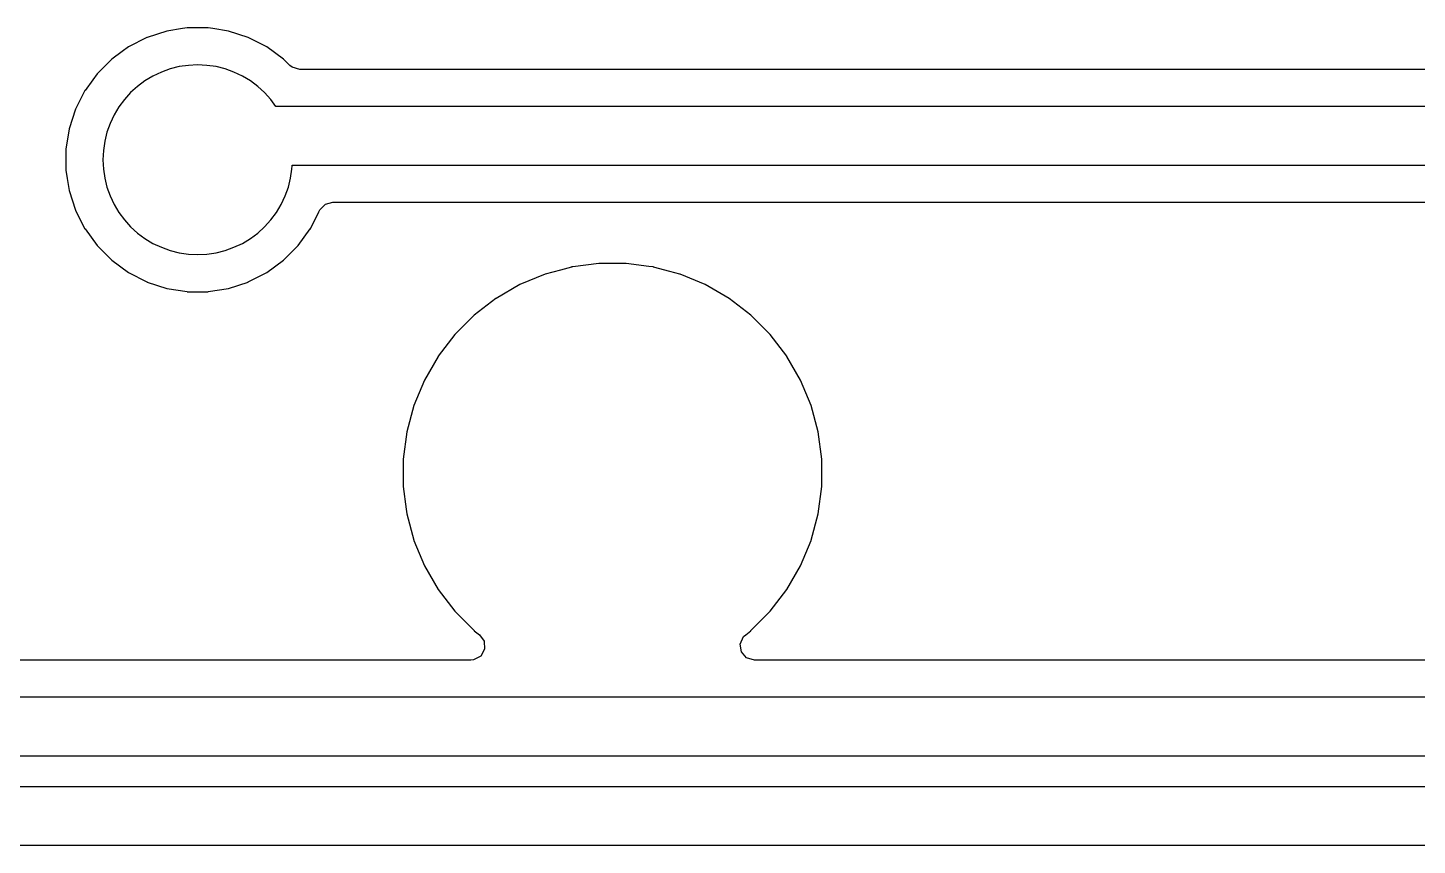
# Model space of a CAD drawing. Header units: metres. Extents: x 92.3 to 181.5, y -134.8 to -50.6.
# Drawn here: x 121.33 to 132.98, y -67.65 to -60.79 of the extents above; entities that cross this region are included whole.
import ezdxf

# ---------------------------------------------------------------- set-up
doc = ezdxf.new("R2010")
doc.units = ezdxf.units.M

msp = doc.modelspace()

# ---------------------------------------------------------------- linework, layer by layer
for points in [[(153.243, -61.144), (123.608, -61.144), (123.543, -61.125), (123.523, -61.109), (123.47, -61.057), (123.47, -61.057), (123.47, -61.057), (123.47, -61.057), (123.47, -61.057), (123.47, -61.057), (123.47, -61.057), (123.47, -61.057), (123.47, -61.057), (123.47, -61.057), (123.33, -60.955), (123.33, -60.955), (123.33, -60.955), (123.329, -60.955), (123.329, -60.955), (123.329, -60.955), (123.329, -60.954), (123.329, -60.954), (123.329, -60.954), (123.329, -60.954), (123.175, -60.876), (123.175, -60.876), (123.175, -60.876), (123.174, -60.876), (123.174, -60.876), (123.174, -60.876), (123.174, -60.875), (123.174, -60.875), (123.174, -60.875), (123.174, -60.875), (123.009, -60.822), (123.009, -60.822), (123.009, -60.822), (123.009, -60.822), (123.009, -60.822), (123.009, -60.822), (123.009, -60.822), (123.009, -60.822), (123.009, -60.822), (123.008, -60.822), (123.008, -60.822), (122.877, -60.801), (122.837, -60.795), (122.837, -60.795), (122.837, -60.795), (122.837, -60.795), (122.837, -60.795), (122.837, -60.795), (122.837, -60.795), (122.837, -60.795), (122.837, -60.795), (122.837, -60.795), (122.663, -60.795), (122.663, -60.795), (122.663, -60.795), (122.663, -60.795), (122.663, -60.795), (122.663, -60.795), (122.663, -60.795), (122.663, -60.795), (122.663, -60.795), (122.663, -60.795), (122.623, -60.801), (122.492, -60.822), (122.491, -60.822), (122.491, -60.822), (122.491, -60.822), (122.491, -60.822), (122.491, -60.822), (122.491, -60.822), (122.491, -60.822), (122.491, -60.822), (122.491, -60.822), (122.326, -60.875), (122.326, -60.875), (122.326, -60.875), (122.326, -60.875), (122.326, -60.876), (122.326, -60.876), (122.326, -60.876), (122.325, -60.876), (122.325, -60.876), (122.325, -60.876), (122.171, -60.954), (122.171, -60.954), (122.171, -60.954), (122.171, -60.954), (122.171, -60.955), (122.171, -60.955), (122.171, -60.955), (122.17, -60.955), (122.17, -60.955), (122.17, -60.955), (122.117, -60.994), (122.03, -61.057), (122.03, -61.057), (122.03, -61.057), (122.03, -61.057), (122.03, -61.057), (122.03, -61.057), (122.03, -61.057), (122.03, -61.057), (122.03, -61.057), (121.907, -61.18), (121.907, -61.18), (121.907, -61.18), (121.907, -61.18), (121.907, -61.18), (121.907, -61.18), (121.907, -61.18), (121.907, -61.18), (121.907, -61.18), (121.907, -61.18), (121.87, -61.23), (121.805, -61.32), (121.805, -61.32), (121.805, -61.32), (121.805, -61.321), (121.805, -61.321), (121.805, -61.321), (121.804, -61.321), (121.804, -61.321), (121.804, -61.321), (121.804, -61.321), (121.726, -61.475), (121.726, -61.475), (121.726, -61.475), (121.726, -61.476), (121.726, -61.476), (121.726, -61.476), (121.725, -61.476), (121.725, -61.476), (121.725, -61.476), (121.725, -61.476), (121.672, -61.641), (121.672, -61.641), (121.672, -61.641), (121.672, -61.641), (121.672, -61.641), (121.672, -61.641), (121.672, -61.641), (121.672, -61.641), (121.672, -61.641), (121.672, -61.642), (121.645, -61.813), (121.645, -61.813)], [(123.407, -61.453), (123.407, -61.453), (123.365, -61.396), (123.312, -61.338), (123.254, -61.285), (123.192, -61.239), (123.125, -61.199), (123.054, -61.166), (122.981, -61.139), (122.905, -61.12), (122.828, -61.109), (122.75, -61.105), (122.672, -61.109), (122.595, -61.12), (122.519, -61.139), (122.446, -61.166), (122.375, -61.199), (122.308, -61.239), (122.246, -61.285), (122.188, -61.338), (122.135, -61.396), (122.089, -61.458), (122.049, -61.525), (122.016, -61.596), (121.989, -61.669), (121.97, -61.745), (121.959, -61.822), (121.955, -61.9), (121.959, -61.978), (121.97, -62.055), (121.989, -62.131), (122.016, -62.204), (122.049, -62.275), (122.089, -62.342), (122.135, -62.404), (122.188, -62.462), (122.246, -62.515), (122.308, -62.561), (122.375, -62.601), (122.446, -62.634), (122.519, -62.661), (122.595, -62.68), (122.672, -62.691), (122.75, -62.695), (122.828, -62.691), (122.905, -62.68), (122.981, -62.661), (123.054, -62.634), (123.125, -62.601), (123.192, -62.561), (123.254, -62.515), (123.312, -62.462), (123.365, -62.404), (123.411, -62.342), (123.451, -62.275), (123.484, -62.204), (123.511, -62.131), (123.53, -62.055), (123.541, -61.978), (123.543, -61.95), (123.543, -61.95), (123.543, -61.95), (123.543, -61.95), (123.543, -61.95), (123.543, -61.949), (123.543, -61.949), (123.543, -61.949), (123.543, -61.949), (123.543, -61.949), (123.543, -61.949), (123.543, -61.949), (123.543, -61.949), (123.543, -61.949), (123.543, -61.949), (123.543, -61.948), (123.543, -61.948), (123.543, -61.948), (123.543, -61.948), (123.543, -61.948), (123.543, -61.948), (123.543, -61.948), (123.543, -61.948), (123.543, -61.948), (123.543, -61.948), (123.543, -61.947), (123.543, -61.947), (123.543, -61.947), (123.543, -61.947), (123.544, -61.947), (123.544, -61.947), (123.544, -61.947), (123.544, -61.947), (123.544, -61.947), (123.544, -61.947), (123.544, -61.947), (123.544, -61.947), (123.544, -61.947), (123.544, -61.947), (123.544, -61.946), (123.544, -61.946), (123.544, -61.946), (123.544, -61.946), (123.544, -61.946), (123.545, -61.946), (123.545, -61.946), (123.545, -61.946), (123.545, -61.946), (123.545, -61.946), (123.545, -61.946), (123.545, -61.946), (123.545, -61.946), (123.545, -61.946), (123.545, -61.946), (123.545, -61.946), (123.546, -61.946), (123.546, -61.946), (123.546, -61.945), (123.546, -61.945), (123.546, -61.945), (123.546, -61.945), (123.546, -61.945), (123.546, -61.945), (123.546, -61.945), (123.546, -61.945), (123.547, -61.945), (123.547, -61.945), (123.547, -61.945), (123.547, -61.945), (123.547, -61.945), (123.547, -61.945), (123.547, -61.945), (123.547, -61.945), (123.547, -61.945), (123.547, -61.945), (123.547, -61.945), (123.548, -61.945), (136.746, -61.945)], [(153.426, -61.455), (123.411, -61.455), (123.411, -61.455), (123.411, -61.455), (123.411, -61.455), (123.411, -61.455), (123.411, -61.455), (123.41, -61.455), (123.41, -61.455), (123.41, -61.455), (123.41, -61.455), (123.41, -61.455), (123.41, -61.455), (123.41, -61.455), (123.41, -61.455), (123.41, -61.455), (123.41, -61.455), (123.409, -61.455), (123.409, -61.455), (123.409, -61.455), (123.409, -61.455), (123.409, -61.455), (123.409, -61.454), (123.409, -61.454), (123.409, -61.454), (123.409, -61.454), (123.409, -61.454), (123.409, -61.454), (123.409, -61.454), (123.408, -61.454), (123.408, -61.454), (123.408, -61.454), (123.408, -61.454), (123.408, -61.454), (123.408, -61.454), (123.408, -61.454), (123.408, -61.454), (123.408, -61.454), (123.408, -61.454), (123.408, -61.454), (123.408, -61.454), (123.408, -61.454), (123.407, -61.453), (123.407, -61.453), (123.407, -61.453), (123.407, -61.453), (123.407, -61.453), (123.407, -61.453), (123.407, -61.453), (123.407, -61.453), (123.407, -61.453)], [(121.645, -61.813), (121.645, -61.813), (121.645, -61.813), (121.644, -61.813), (121.644, -61.813), (121.644, -61.813), (121.644, -61.813), (121.644, -61.813), (121.644, -61.813), (121.644, -61.813), (121.644, -61.987), (121.644, -61.987), (121.644, -61.987), (121.644, -61.987), (121.644, -61.987), (121.644, -61.987), (121.644, -61.987), (121.645, -61.987), (121.645, -61.987), (121.645, -61.987), (121.656, -62.058), (121.672, -62.158), (121.672, -62.159), (121.672, -62.159), (121.672, -62.159), (121.672, -62.159), (121.672, -62.159), (121.672, -62.159), (121.672, -62.159), (121.672, -62.159), (121.672, -62.159), (121.725, -62.324), (121.725, -62.324), (121.725, -62.324), (121.725, -62.324), (121.726, -62.324), (121.726, -62.324), (121.726, -62.324), (121.726, -62.325), (121.726, -62.325), (121.726, -62.325), (121.804, -62.479), (121.804, -62.479), (121.804, -62.479), (121.804, -62.479), (121.805, -62.479), (121.805, -62.479), (121.805, -62.479), (121.805, -62.48), (121.805, -62.48), (121.805, -62.48), (121.907, -62.62), (121.907, -62.62), (121.907, -62.62), (121.907, -62.62), (121.907, -62.62), (121.907, -62.62), (121.907, -62.62), (121.907, -62.62), (121.907, -62.62), (121.907, -62.62), (122.03, -62.743), (122.03, -62.743), (122.03, -62.743), (122.03, -62.743), (122.03, -62.743), (122.03, -62.743), (122.03, -62.743), (122.03, -62.743), (122.03, -62.743), (122.03, -62.743), (122.17, -62.845), (122.17, -62.845), (122.17, -62.845), (122.171, -62.845), (122.171, -62.845), (122.171, -62.845), (122.171, -62.846), (122.171, -62.846), (122.171, -62.846), (122.171, -62.846), (122.325, -62.924), (122.325, -62.924), (122.325, -62.924), (122.326, -62.924), (122.326, -62.924), (122.326, -62.924), (122.326, -62.925), (122.326, -62.925), (122.326, -62.925), (122.326, -62.925), (122.491, -62.978), (122.491, -62.978), (122.491, -62.978), (122.491, -62.978), (122.491, -62.978), (122.491, -62.978), (122.491, -62.978), (122.491, -62.978), (122.491, -62.978), (122.492, -62.978), (122.663, -63.005), (122.663, -63.005), (122.663, -63.005), (122.663, -63.006), (122.663, -63.006), (122.663, -63.006), (122.663, -63.006), (122.663, -63.006), (122.663, -63.006), (122.663, -63.006), (122.837, -63.006), (122.837, -63.006), (122.837, -63.006), (122.837, -63.006), (122.837, -63.006), (122.837, -63.006), (122.837, -63.006), (122.837, -63.005), (122.837, -63.005), (122.837, -63.005), (123.008, -62.978), (123.009, -62.978), (123.009, -62.978), (123.009, -62.978), (123.009, -62.978), (123.009, -62.978), (123.009, -62.978), (123.009, -62.978), (123.009, -62.978), (123.009, -62.978), (123.174, -62.925), (123.174, -62.925), (123.174, -62.925), (123.174, -62.925), (123.174, -62.924), (123.174, -62.924), (123.174, -62.924), (123.175, -62.924), (123.175, -62.924), (123.175, -62.924), (123.329, -62.846), (123.329, -62.846), (123.329, -62.846), (123.329, -62.846), (123.329, -62.845), (123.329, -62.845), (123.329, -62.845), (123.33, -62.845), (123.33, -62.845), (123.33, -62.845), (123.47, -62.743), (123.47, -62.743), (123.47, -62.743), (123.47, -62.743), (123.47, -62.743), (123.47, -62.743), (123.47, -62.743), (123.47, -62.743), (123.47, -62.743), (123.47, -62.743), (123.593, -62.62), (123.593, -62.62), (123.593, -62.62), (123.593, -62.62), (123.593, -62.62), (123.593, -62.62), (123.593, -62.62), (123.593, -62.62), (123.593, -62.62), (123.593, -62.62), (123.695, -62.48), (123.695, -62.48), (123.695, -62.48), (123.695, -62.479), (123.695, -62.479), (123.695, -62.479), (123.696, -62.479), (123.696, -62.479), (123.696, -62.479), (123.696, -62.479), (123.767, -62.338), (123.776, -62.321), (123.823, -62.272), (123.883, -62.256), (136.57, -62.256)], [(135.827, -66.094), (127.42, -66.094), (127.355, -66.075), (127.311, -66.025), (127.301, -65.959), (127.329, -65.897), (127.347, -65.881), (127.39, -65.848), (127.39, -65.848), (127.39, -65.848), (127.39, -65.848), (127.39, -65.848), (127.39, -65.848), (127.39, -65.847), (127.39, -65.847), (127.552, -65.685), (127.553, -65.685), (127.553, -65.685), (127.553, -65.685), (127.553, -65.685), (127.553, -65.685), (127.553, -65.685), (127.553, -65.685), (127.553, -65.685), (127.693, -65.503), (127.693, -65.503), (127.693, -65.503), (127.693, -65.502), (127.693, -65.502), (127.693, -65.502), (127.693, -65.502), (127.808, -65.303), (127.808, -65.303), (127.808, -65.303), (127.808, -65.303), (127.808, -65.303), (127.808, -65.303), (127.808, -65.303), (127.896, -65.091), (127.896, -65.091), (127.896, -65.091), (127.896, -65.09), (127.896, -65.09), (127.896, -65.09), (127.896, -65.09), (127.955, -64.869), (127.955, -64.868), (127.955, -64.868), (127.955, -64.868), (127.955, -64.868), (127.955, -64.868), (127.956, -64.868), (127.985, -64.64), (127.985, -64.64), (127.985, -64.64), (127.985, -64.64), (127.985, -64.64), (127.985, -64.64), (127.985, -64.64), (127.985, -64.41), (127.985, -64.41), (127.985, -64.41), (127.985, -64.41), (127.985, -64.41), (127.985, -64.41), (127.985, -64.41), (127.956, -64.182), (127.955, -64.182), (127.955, -64.182), (127.955, -64.182), (127.955, -64.182), (127.955, -64.182), (127.955, -64.181), (127.896, -63.96), (127.896, -63.96), (127.896, -63.96), (127.896, -63.96), (127.896, -63.959), (127.896, -63.959), (127.896, -63.959), (127.808, -63.747), (127.808, -63.747), (127.808, -63.747), (127.808, -63.747), (127.808, -63.747), (127.808, -63.747), (127.808, -63.747), (127.693, -63.548), (127.693, -63.548), (127.693, -63.548), (127.693, -63.548), (127.693, -63.548), (127.693, -63.548), (127.693, -63.547), (127.693, -63.547), (127.693, -63.547), (127.553, -63.365), (127.553, -63.365), (127.553, -63.365), (127.553, -63.365), (127.553, -63.365), (127.553, -63.365), (127.553, -63.365), (127.553, -63.365), (127.553, -63.365), (127.552, -63.365), (127.39, -63.203), (127.39, -63.203), (127.39, -63.202), (127.39, -63.202), (127.39, -63.202), (127.39, -63.202), (127.39, -63.202), (127.39, -63.202), (127.39, -63.202), (127.39, -63.202), (127.208, -63.062), (127.208, -63.062), (127.208, -63.062), (127.207, -63.062), (127.207, -63.062), (127.207, -63.062), (127.207, -63.062), (127.008, -62.947), (127.008, -62.947), (127.008, -62.947), (127.008, -62.947), (127.008, -62.947), (127.008, -62.947), (127.008, -62.947), (127.008, -62.947), (127.008, -62.947), (127.008, -62.947), (126.796, -62.859), (126.796, -62.859), (126.796, -62.859), (126.795, -62.859), (126.795, -62.859), (126.795, -62.859), (126.795, -62.859), (126.711, -62.836), (126.574, -62.8), (126.573, -62.8), (126.573, -62.8), (126.573, -62.8), (126.573, -62.8), (126.573, -62.8), (126.573, -62.799), (126.535, -62.794), (126.345, -62.77), (126.345, -62.77), (126.345, -62.77), (126.345, -62.77), (126.345, -62.77), (126.345, -62.77), (126.345, -62.77), (126.115, -62.77), (126.115, -62.77), (126.115, -62.77), (126.115, -62.77), (126.115, -62.77), (126.115, -62.77), (126.115, -62.77), (125.898, -62.798), (125.887, -62.799), (125.887, -62.8), (125.887, -62.8), (125.887, -62.8), (125.887, -62.8), (125.887, -62.8), (125.886, -62.8), (125.793, -62.825), (125.665, -62.859), (125.665, -62.859), (125.665, -62.859), (125.665, -62.859), (125.664, -62.859), (125.664, -62.859), (125.664, -62.859), (125.452, -62.947), (125.452, -62.947), (125.452, -62.947), (125.452, -62.947), (125.452, -62.947), (125.452, -62.947), (125.452, -62.947), (125.452, -62.947), (125.452, -62.947), (125.452, -62.947), (125.253, -63.062), (125.253, -63.062), (125.253, -63.062), (125.253, -63.062), (125.252, -63.062), (125.252, -63.062), (125.252, -63.062), (125.07, -63.202), (125.07, -63.202), (125.07, -63.202), (125.07, -63.202), (125.07, -63.202), (125.07, -63.202), (125.07, -63.203), (124.908, -63.365), (124.907, -63.365), (124.907, -63.365), (124.907, -63.365), (124.907, -63.365), (124.907, -63.365), (124.907, -63.365), (124.767, -63.547), (124.767, -63.547), (124.767, -63.547), (124.767, -63.548), (124.767, -63.548), (124.767, -63.548), (124.767, -63.548), (124.652, -63.747), (124.652, -63.747), (124.652, -63.747), (124.652, -63.747), (124.652, -63.747), (124.652, -63.747), (124.652, -63.747), (124.652, -63.747), (124.652, -63.747), (124.652, -63.747), (124.564, -63.959), (124.564, -63.959), (124.564, -63.959), (124.564, -63.96), (124.564, -63.96), (124.564, -63.96), (124.564, -63.96), (124.505, -64.181), (124.505, -64.182), (124.505, -64.182), (124.505, -64.182), (124.505, -64.182), (124.505, -64.182), (124.504, -64.182), (124.504, -64.182), (124.504, -64.182), (124.504, -64.182), (124.475, -64.41), (124.475, -64.41), (124.475, -64.41), (124.474, -64.41), (124.474, -64.41), (124.474, -64.41), (124.474, -64.41), (124.474, -64.64), (124.474, -64.64), (124.474, -64.64), (124.474, -64.64), (124.475, -64.64), (124.475, -64.64), (124.475, -64.64), (124.499, -64.83), (124.504, -64.868), (124.504, -64.868), (124.504, -64.868), (124.505, -64.868), (124.505, -64.868), (124.505, -64.868), (124.505, -64.868), (124.505, -64.869), (124.505, -64.869), (124.564, -65.09), (124.564, -65.09), (124.564, -65.09), (124.564, -65.09), (124.564, -65.091), (124.564, -65.091), (124.564, -65.091), (124.652, -65.303), (124.652, -65.303), (124.652, -65.303), (124.652, -65.303), (124.652, -65.303), (124.652, -65.303), (124.652, -65.303), (124.652, -65.303), (124.652, -65.303), (124.652, -65.303), (124.767, -65.502), (124.767, -65.502), (124.767, -65.502), (124.767, -65.502), (124.767, -65.503), (124.767, -65.503), (124.767, -65.503), (124.907, -65.685), (124.907, -65.685), (124.907, -65.685), (124.907, -65.685), (124.907, -65.685), (124.907, -65.685), (124.907, -65.685), (124.907, -65.685), (124.908, -65.685), (124.908, -65.685), (125.07, -65.847), (125.07, -65.848), (125.07, -65.848), (125.07, -65.848), (125.07, -65.848), (125.07, -65.848), (125.07, -65.848), (125.07, -65.848), (125.07, -65.848), (125.113, -65.881), (125.153, -65.935), (125.157, -66.002), (125.124, -66.06), (125.065, -66.092), (125.041, -66.094), (107.928, -66.094)], [(135.972, -66.405), (108, -66.405)], [(108.104, -66.895), (135.707, -66.895)], [(134.65, -67.155), (108.62, -67.155)], [(108.724, -67.645), (134.546, -67.645)]]:
    msp.add_lwpolyline(points)

doc.saveas('drawing.dxf')
